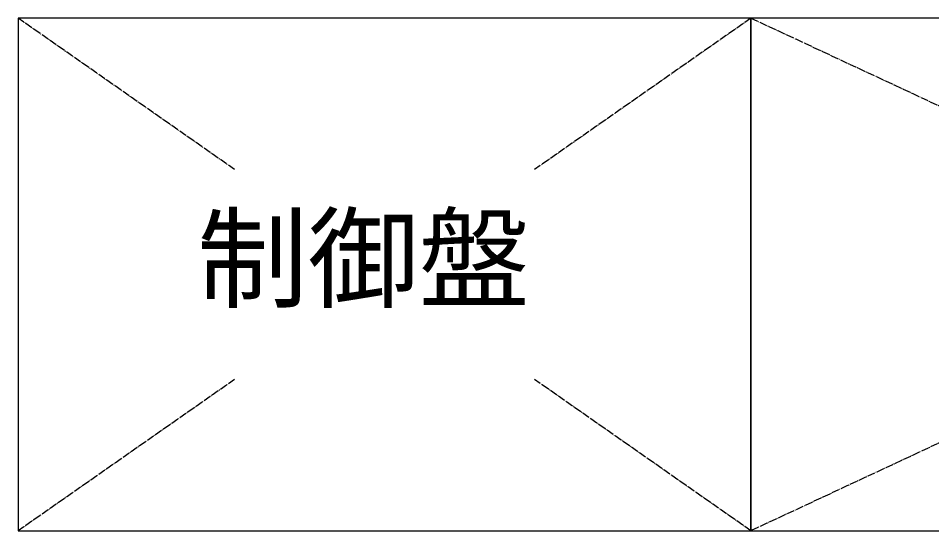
# Model space of a CAD drawing. Units: millimetres at full size. Extents: x -21196 to 21204, y -11807 to 11807.
# Drawn here: x -12800 to -11553, y -2840 to -2140 of the extents above; entities that cross this region are included whole.
import ezdxf
from ezdxf.enums import TextEntityAlignment as Align

# ---------------------------------------------------------------- set-up
doc = ezdxf.new("R2010")
doc.units = ezdxf.units.MM
doc.header["$LTSCALE"] = 0.5
doc.linetypes.add('USER3', pattern=[26.999999, 20.299999, -1.7, 0.8, -1.7, 0.8, -1.7])
doc.layers.add('1-1_設備-D(241129配置図菊池追記(立面図).jww)(機器配置図 260128.dwg)', color=7, linetype='Continuous')
doc.layers.add('1-3_電気-分電盤、制御盤(241129配置図菊池追記(立面図).jww)(機器配置図 260128.dwg)', color=7, linetype='Continuous', lineweight=18)
doc.styles.add('ＭＳ ゴシック', font='')
doc.styles.get('ＭＳ ゴシック').set_extended_font_data('MS Gothic')

msp = doc.modelspace()

# ---------------------------------------------------------------- linework, layer by layer
at = {"layer": '1-3_電気-分電盤、制御盤(241129配置図菊池追記(立面図).jww)(機器配置図 260128.dwg)', "linetype": 'USER3'}
for p, q in [((-12504.3295, -2346.7816), (-12799.5215, -2140.1471)), ((-12504.3295, -2633.5127), (-12799.5215, -2840.1471))]:
    msp.add_line(p, q, dxfattribs=at)
at = {"layer": '1-3_電気-分電盤、制御盤(241129配置図菊池追記(立面図).jww)(機器配置図 260128.dwg)'}
for points in [[(-11799.5215, -2140.1471), (-12799.5215, -2140.1471), (-12799.5215, -2840.1471), (-11799.5215, -2840.1471)], [(-10299.5215, -2140.1471), (-11799.5215, -2140.1471), (-11799.5215, -2840.1471), (-10299.5215, -2840.1471)]]:
    msp.add_lwpolyline(points, close=True, dxfattribs=at)
at = {"layer": '1-3_電気-分電盤、制御盤(241129配置図菊池追記(立面図).jww)(機器配置図 260128.dwg)', "linetype": 'USER3'}
for points in [[(-11276.0673, -2384.4258), (-11799.5215, -2140.1471), (-12094.7136, -2346.7816)], [(-11276.0673, -2595.8685), (-11799.5215, -2840.1471), (-12094.7136, -2633.5127)]]:
    msp.add_lwpolyline(points, dxfattribs=at)

# ---------------------------------------------------------------- texts
at = {"layer": '1-1_設備-D(241129配置図菊池追記(立面図).jww)(機器配置図 260128.dwg)', "style": 'ＭＳ ゴシック'}
msp.add_text('制御盤', height=110.9, dxfattribs=at).set_placement((-12555.499, -2557.2197), align=Align.BOTTOM_LEFT)

doc.saveas('drawing.dxf')
